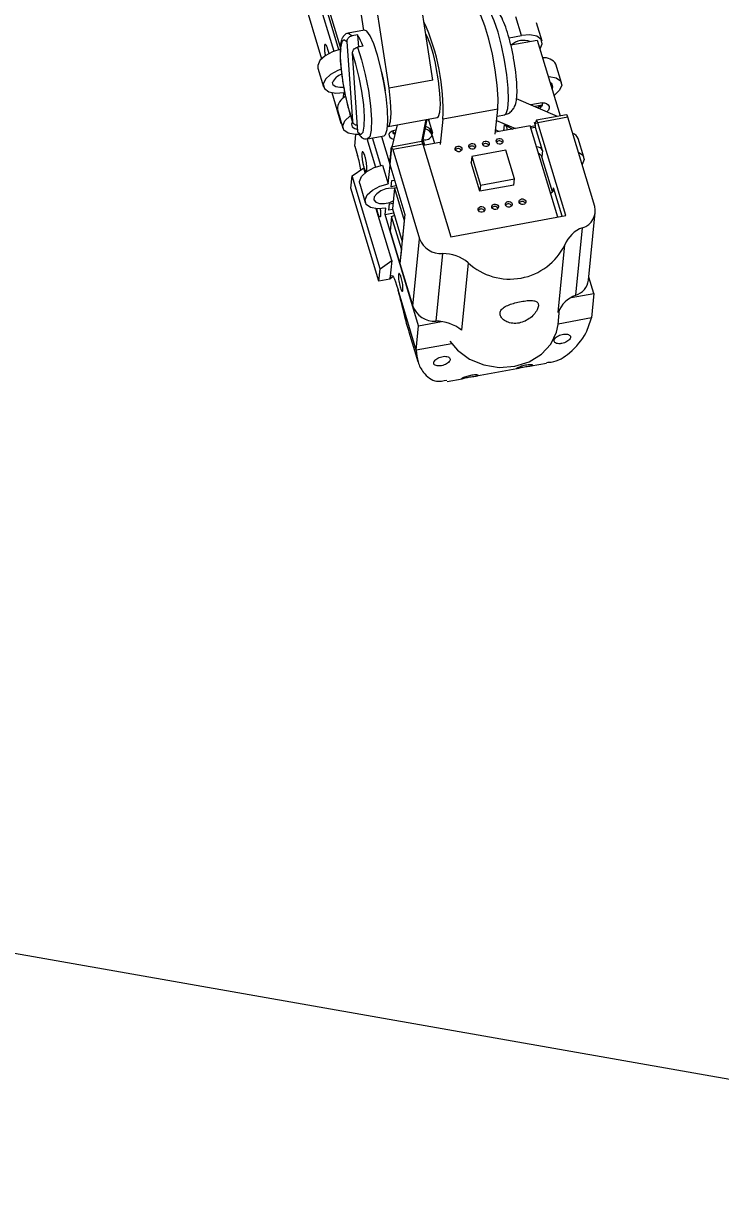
# Model space of a CAD drawing. Header units: millimetres. Extents: x 0 to 1189, y 0 to 841.
# Drawn here: x 632.59 to 644.91, y 540.17 to 560.97 of the extents above; entities that cross this region are included whole.
import ezdxf

# ---------------------------------------------------------------- set-up
doc = ezdxf.new("R2010")
doc.units = ezdxf.units.MM
doc.layers.get('0').update_dxf_attribs({"lineweight": 18})
doc.layers.add('尺寸线层', color=3, linetype='Continuous', lineweight=18)
doc.dimstyles.new('ISO-25', dxfattribs={"dimtxt": 2.5, "dimasz": 2.5, "dimexe": 1.25, "dimexo": 0.625, "dimtad": 1, "dimtxsty": 'Standard', "dimcen": 2.5, "dimdle": 5, "dimadec": 0, "dimazin": 0, "dimtfac": 1, "dimtmove": 0, "dimatfit": 3, "dimfxl": 1, "dimarcsym": 0})

# ---------------------------------------------------------------- blocks, each defined once
blk = doc.blocks.new('*X16')
at = {"layer": '尺寸线层', "linetype": 'Continuous'}
for points in [[(668.669, 617.13), (668.63, 612.994), (667.291, 613.23)], [(655.16, 540.519), (656.538, 544.419), (655.199, 544.655)]]:
    blk.add_hatch(color=0, dxfattribs=at).paths.add_polyline_path(points, flags=0)
at = {"layer": '尺寸线层', "color": 0, "linetype": 'Continuous'}
for p, q in [((666.554, 617.503), (670.638, 616.783)), ((668.669, 617.13), (655.16, 540.519)), ((625.228, 545.797), (657.13, 540.172))]:
    blk.add_line(p, q, dxfattribs=at)
at = {"layer": '尺寸线层', "color": 0, "insert": (658.421, 579.44), "char_height": 3.5, "width": 28.93855, "attachment_point": 5, "rotation": 80.0001}
blk.add_mtext('388,96', dxfattribs=at)

msp = doc.modelspace()

# ---------------------------------------------------------------- linework, layer by layer
at = {"color": 7, "linetype": 'Continuous', "lineweight": 15}
for p, q in [((639.821, 559.9657), (639.2537, 563.686)), ((639.0469, 559.8227), (638.4796, 563.5429)), ((638.2763, 562.9537), (638.5976, 560.847)), ((637.2094, 562.4888), (637.8538, 560.3461)), ((637.5822, 562.0955), (638.0688, 560.4771)), ((638.1606, 560.5047), (637.6943, 562.0553)), ((637.7313, 562.0552), (638.1953, 560.512)), ((641.3902, 560.7561), (641.2915, 561.0843)), ((641.7516, 560.6541), (641.6529, 560.9823)), ((638.614, 560.85), (638.3237, 560.7963)), ((638.4892, 560.7667), (638.3924, 560.7489)), ((638.4892, 560.7667), (638.5042, 560.5511)), ((641.1685, 560.7151), (641.3902, 560.7561)), ((637.9862, 560.4408), (637.9651, 560.511)), ((638.3017, 560.6441), (638.3993, 559.2448)), ((638.5874, 560.5664), (638.4906, 560.5486)), ((641.1995, 560.5885), (641.6678, 560.6751)), ((641.6678, 560.6751), (642.0712, 559.3335)), ((638.4976, 559.0445), (638.4, 560.4438)), ((637.7906, 560.1797), (637.8893, 559.8515)), ((638.9502, 559.9833), (638.9191, 560.1162)), ((642.0953, 559.9192), (641.9966, 560.2474)), ((639.821, 559.9657), (639.0469, 559.8227)), ((638.0338, 559.7475), (638.1964, 559.2066)), ((638.2406, 559.6493), (638.2507, 559.7495)), ((638.1343, 559.4447), (638.233, 559.1165)), ((640.9685, 559.4529), (640.001, 559.2741)), ((640.9242, 559.009), (640.9685, 559.4529)), ((642.0249, 559.3249), (641.3001, 559.6362)), ((641.7564, 559.5654), (641.5525, 559.5278)), ((641.7564, 559.5654), (641.752, 559.522)), ((638.1964, 559.2066), (638.1988, 559.2303)), ((639.0288, 559.147), (639.8996, 559.308)), ((639.6253, 558.8789), (639.7051, 559.272)), ((639.6387, 558.8542), (639.7214, 559.275)), ((639.7496, 559.2802), (639.7473, 559.2574)), ((639.7484, 559.2463), (639.8125, 559.0329)), ((639.9566, 558.8302), (640.001, 559.2741)), ((640.9485, 559.2523), (641.2808, 559.1096)), ((640.9563, 559.3304), (641.0916, 559.3554)), ((641.6432, 559.2078), (641.6464, 559.2399)), ((642.185, 559.3545), (641.6529, 559.2562)), ((642.2086, 559.3105), (641.6765, 559.2121)), ((642.6824, 557.7348), (642.2086, 559.3105)), ((638.2054, 559.2083), (638.1964, 559.2066)), ((639.1892, 559.1767), (639.0968, 558.7837)), ((639.1203, 559.0356), (639.1246, 559.079)), ((639.1246, 559.079), (639.1681, 559.0871)), ((639.8082, 558.9895), (639.8125, 559.0329)), ((641.5432, 559.1581), (640.9277, 559.0443)), ((640.9323, 559.0899), (640.995, 559.0568)), ((641.0896, 559.1783), (641.2354, 559.1012)), ((642.0284, 557.5448), (641.5432, 559.1581)), ((641.5466, 559.1468), (641.6388, 559.1639)), ((641.6355, 559.1313), (641.5557, 559.1166)), ((641.6388, 559.1639), (641.6183, 559.2197)), ((641.6355, 559.1313), (641.6388, 559.1639)), ((641.7589, 558.721), (641.6355, 559.1313)), ((642.17, 557.571), (641.6765, 559.2121)), ((638.4415, 558.7999), (638.4618, 559.0032)), ((638.654, 558.9322), (638.8054, 558.4286)), ((638.6691, 558.928), (638.9593, 558.9816)), ((638.9011, 558.4574), (638.7548, 558.9438)), ((638.9114, 558.9728), (639.0651, 558.4617)), ((639.621, 558.8806), (639.0888, 558.7822)), ((639.6446, 558.8366), (639.1124, 558.7382)), ((639.6274, 558.8767), (639.6284, 558.8817)), ((639.6284, 558.8817), (639.6274, 558.8751)), ((639.6446, 558.8366), (640.1381, 557.1954)), ((639.6479, 558.901), (639.6725, 558.8194)), ((639.652, 558.8118), (639.655, 558.8091)), ((639.9468, 558.863), (639.653, 558.8087)), ((639.6725, 558.8194), (639.6718, 558.8122)), ((642.4901, 558.6063), (642.3914, 558.9345)), ((638.4415, 558.7999), (638.4908, 558.6358)), ((639.0801, 558.7258), (639.058, 558.5041)), ((639.0912, 558.7819), (639.0607, 558.4763)), ((639.082, 558.7393), (639.0847, 558.7664)), ((639.1124, 558.7382), (639.5862, 557.1626)), ((640.5125, 558.6183), (640.5016, 558.5097)), ((641.1124, 558.7292), (640.5125, 558.6183)), ((640.5125, 558.6183), (640.6655, 558.1095)), ((641.2654, 558.2204), (641.1124, 558.7292)), ((641.7589, 558.721), (641.7481, 558.6125)), ((641.9353, 557.9898), (641.7481, 558.6125)), ((638.396, 558.2718), (638.6004, 558.4162)), ((638.6265, 558.3293), (638.6004, 558.4162)), ((638.9339, 558.4642), (639.0326, 558.136)), ((639.0326, 558.136), (639.0651, 558.4617)), ((639.0607, 558.4763), (639.3267, 557.5919)), ((640.6546, 558.001), (640.5016, 558.5097)), ((638.3743, 558.0547), (638.396, 558.2718)), ((638.8895, 556.6307), (638.396, 558.2718)), ((639.0842, 558.0821), (639.095, 558.1907)), ((639.095, 558.1907), (639.1439, 558.1997)), ((640.6655, 558.1095), (641.2654, 558.2204)), ((641.2545, 558.1119), (641.2654, 558.2204)), ((638.8678, 556.4136), (638.3743, 558.0547)), ((638.5291, 558.1319), (638.6278, 557.8036)), ((639.1742, 558.0988), (639.0842, 558.0821)), ((639.1431, 558.0577), (639.1062, 557.6886)), ((639.1843, 558.0653), (639.1431, 558.0577)), ((639.1431, 558.0577), (639.3158, 557.4833)), ((641.2545, 558.1119), (640.6546, 558.001)), ((640.6655, 558.1095), (640.6546, 558.001)), ((642.1082, 557.5596), (641.9563, 558.0646)), ((639.0428, 557.6684), (639.0537, 557.777)), ((639.0537, 557.777), (639.1162, 557.7886)), ((639.0939, 556.7751), (638.8179, 557.6927)), ((638.9783, 557.5931), (638.9892, 557.7017)), ((638.9783, 557.5931), (639.1267, 557.6205)), ((639.5705, 555.6238), (638.9783, 557.5931)), ((639.1086, 557.6806), (639.0428, 557.6684)), ((639.1062, 557.6886), (639.2789, 557.1142)), ((639.3267, 557.5919), (639.2399, 556.7233)), ((640.1381, 557.1954), (642.17, 557.571)), ((642.5741, 556.4292), (642.6934, 557.6236)), ((639.0932, 557.5583), (639.0672, 557.2977)), ((639.2659, 556.9839), (639.0932, 557.5583)), ((639.3158, 557.4833), (639.2789, 557.1142)), ((642.3502, 556.1617), (642.4695, 557.356)), ((639.0672, 557.2977), (639.2399, 556.7233)), ((639.467, 555.9682), (639.5862, 557.1626)), ((639.2659, 556.9839), (639.2399, 556.7233)), ((642.0361, 555.8583), (642.1554, 557.0526)), ((638.8895, 556.6307), (639.0939, 556.7751)), ((639.0939, 556.7751), (639.0613, 556.4493)), ((639.9926, 556.8982), (639.8733, 555.7039)), ((640.4465, 556.7368), (640.3272, 555.5424)), ((638.8678, 556.4136), (638.8895, 556.6307)), ((639.2399, 556.7233), (639.467, 555.9682)), ((639.0613, 556.4493), (638.8678, 556.4136)), ((639.1817, 556.3383), (639.2064, 556.2562)), ((642.6667, 556.1961), (642.5798, 556.4853)), ((639.5272, 555.1895), (639.2064, 556.2562)), ((642.2648, 556.1218), (642.6667, 556.1961)), ((642.6667, 556.1961), (642.6234, 555.7618)), ((642.0352, 555.6455), (642.0625, 555.9188)), ((639.5705, 555.6238), (639.9725, 555.6981)), ((639.3996, 555.5173), (639.5578, 554.9911)), ((639.5272, 555.1895), (639.5705, 555.6238)), ((640.5939, 554.7349), (641.305, 554.8664)), ((641.5615, 554.9138), (641.8332, 554.964)), ((640.0734, 554.6387), (640.3375, 554.6875))]:
    msp.add_line(p, q, dxfattribs=at)
at = {"color": 8, "linetype": 'Continuous', "lineweight": 15}
for p, q in [((641.752, 559.522), (641.6219, 559.498)), ((639.7518, 559.2807), (639.7484, 559.2463)), ((641.6183, 559.2197), (641.6449, 559.2246)), ((639.1203, 559.0356), (639.1576, 559.0425)), ((641.079, 559.0723), (641.0896, 559.1783)), ((639.6284, 558.8817), (639.6278, 558.8761)), ((639.8082, 558.9895), (639.8515, 558.8454)), ((641.9509, 558.01), (641.9563, 558.0646)), ((642.6234, 555.7618), (642.036, 555.6532)), ((640.1558, 555.3057), (639.5272, 555.1895))]:
    msp.add_line(p, q, dxfattribs=at)
at = {"color": 7, "linetype": 'Continuous', "lineweight": 15}
for points in [[(640.9685, 559.4529), (640.9738, 559.6391), (640.9587, 559.8767), (640.9243, 560.1464), (640.8736, 560.4264), (640.8106, 560.6941), (640.7403, 560.9276), (640.6686, 561.1082), (640.6012, 561.2211), (640.5435, 561.2573), (640.54, 561.2568)], [(638.3017, 560.6441), (638.2502, 560.6806), (638.2117, 560.6442), (638.1895, 560.5381), (638.1857, 560.3715), (638.2005, 560.159), (638.2327, 559.9191), (638.2794, 559.6726), (638.3366, 559.4411), (638.3993, 559.2448)], [(639.02, 559.4401), (638.9962, 559.6748), (638.9569, 559.9274), (638.9049, 560.1791), (638.8442, 560.4113), (638.7792, 560.6068), (638.7147, 560.751), (638.6556, 560.8332), (638.614, 560.85)], [(641.715, 560.5182), (641.7178, 560.5219), (641.7556, 560.6105), (641.7344, 560.6881), (641.6575, 560.7431), (641.5367, 560.7669), (641.3902, 560.7561)], [(638.1953, 560.512), (638.0456, 560.4681), (637.9153, 560.3978), (637.8244, 560.3119), (637.7866, 560.2233), (637.7906, 560.1797)], [(638.4976, 559.0445), (638.5491, 559.008), (638.5876, 559.0444), (638.6097, 559.1505), (638.6135, 559.3171), (638.5987, 559.5296), (638.5666, 559.7695), (638.5198, 560.0159), (638.4626, 560.2474), (638.4, 560.4438)], [(638.1994, 560.1599), (638.1443, 560.1399), (638.014, 560.0696), (637.9231, 559.9837), (637.8853, 559.8951), (637.9065, 559.8175), (637.9833, 559.7625), (638.1042, 559.7387), (638.2507, 559.7495)], [(639.8996, 559.308), (639.9204, 559.3225), (639.9469, 559.4018), (639.9563, 559.5426), (639.9478, 559.7325), (639.922, 559.9546), (639.8814, 560.1891)], [(638.2453, 559.8394), (638.1757, 559.8356), (638.1062, 559.8493), (638.062, 559.8809), (638.0498, 559.9255)], [(638.982, 559.776), (638.9767, 559.8225), (638.9502, 559.9833)], [(641.861, 560.0326), (641.8804, 560.032), (642.0013, 560.0081), (642.0781, 559.9532), (642.0993, 559.8755), (642.0615, 559.787), (641.9706, 559.701), (641.9624, 559.6954)], [(641.9294, 559.8051), (641.9445, 559.8469), (641.9318, 559.8935), (641.894, 559.9229)], [(639.022, 559.1467), (639.0469, 559.1583), (639.0756, 559.238), (639.0855, 559.3858), (639.0756, 559.5873), (639.0469, 559.8227)], [(638.9593, 558.9816), (638.987, 559.0031), (639.0152, 559.0913), (639.0265, 559.2407), (639.02, 559.4401)], [(641.7564, 559.5654), (641.7953, 559.566), (641.832, 559.5541), (641.861, 559.5313), (641.8778, 559.5013), (641.8799, 559.4685), (641.8669, 559.438), (641.8409, 559.4144), (641.8298, 559.4087)], [(638.5087, 559.0041), (638.4479, 559.0037), (638.3271, 559.0276), (638.2502, 559.0825), (638.2291, 559.1602), (638.2668, 559.2487), (638.3577, 559.3347), (638.3642, 559.3392)], [(638.3999, 559.2322), (638.3839, 559.1888), (638.3966, 559.1422), (638.4427, 559.1092), (638.4939, 559.0967)], [(639.7484, 559.2463), (639.7472, 559.2528), (639.7473, 559.2574)], [(641.6765, 559.2121), (641.6716, 559.2271), (641.6666, 559.2394), (641.6618, 559.2486), (641.6574, 559.2542), (641.6535, 559.2562), (641.6503, 559.2544), (641.6479, 559.2489), (641.6464, 559.2399)], [(639.1278, 558.9156), (639.0983, 558.9263), (639.0693, 558.949), (639.0525, 558.9791), (639.0504, 559.0118), (639.0634, 559.0423), (639.0894, 559.0659), (639.1246, 559.079)], [(641.6432, 559.2078), (641.6419, 559.1998), (641.64, 559.1944), (641.6374, 559.1918), (641.6343, 559.192), (641.6307, 559.195), (641.6268, 559.2007), (641.6226, 559.2091), (641.6183, 559.2197)], [(639.621, 558.8806), (639.6217, 558.8807), (639.6256, 558.8787), (639.63, 558.873), (639.6347, 558.8638), (639.6397, 558.8515), (639.6446, 558.8366)], [(640.5334, 558.7462), (640.5101, 558.7459), (640.488, 558.7531), (640.4706, 558.7667), (640.4605, 558.7847), (640.4593, 558.8044), (640.4671, 558.8227), (640.4827, 558.8369), (640.5038, 558.8447), (640.5271, 558.8451), (640.5492, 558.8379), (640.5666, 558.8242), (640.5766, 558.8062), (640.5779, 558.7865), (640.5701, 558.7682), (640.5545, 558.7541), (640.5334, 558.7462)], [(640.7753, 558.791), (640.7519, 558.7906), (640.7299, 558.7978), (640.7125, 558.8114), (640.7024, 558.8295), (640.7012, 558.8491), (640.709, 558.8674), (640.7246, 558.8816), (640.7457, 558.8894), (640.769, 558.8898), (640.7911, 558.8826), (640.8085, 558.8689), (640.8185, 558.8509), (640.8198, 558.8313), (640.812, 558.813), (640.7964, 558.7988), (640.7753, 558.791)], [(641.0172, 558.8357), (640.9938, 558.8353), (640.9718, 558.8425), (640.9544, 558.8561), (640.9443, 558.8742), (640.9431, 558.8938), (640.9509, 558.9121), (640.9665, 558.9263), (640.9876, 558.9341), (641.0109, 558.9345), (641.033, 558.9273), (641.0503, 558.9136), (641.0604, 558.8956), (641.0617, 558.876), (641.0539, 558.8577), (641.0383, 558.8435), (641.0172, 558.8357)], [(640.2915, 558.7015), (640.2682, 558.7012), (640.2461, 558.7084), (640.2287, 558.722), (640.2186, 558.74), (640.2174, 558.7597), (640.2252, 558.778), (640.2408, 558.7922), (640.2619, 558.8), (640.2852, 558.8004), (640.3073, 558.7932), (640.3247, 558.7795), (640.3348, 558.7615), (640.336, 558.7418), (640.3282, 558.7235), (640.3126, 558.7094), (640.2915, 558.7015)], [(642.3933, 558.6963), (642.3961, 558.6952), (642.4729, 558.6403), (642.4941, 558.5626), (642.459, 558.4778)], [(638.5291, 558.1319), (638.5252, 558.1755), (638.5629, 558.2641), (638.6538, 558.35), (638.7841, 558.4203), (638.9339, 558.4642)], [(638.9892, 557.7017), (638.8427, 557.6908), (638.7219, 557.7147), (638.645, 557.7696), (638.6239, 557.8473), (638.6616, 557.9358), (638.7525, 558.0218), (638.8828, 558.0921), (639.0326, 558.136)], [(639.1426, 558.0525), (639.0872, 558.0559), (638.9931, 558.0423), (638.9019, 558.0081), (638.8289, 557.9591), (638.7862, 557.9034), (638.7809, 557.8502), (638.8139, 557.8085), (638.8796, 557.7851), (638.9673, 557.784), (639.0621, 557.8053), (639.1203, 557.8298)], [(640.9365, 557.6774), (640.9132, 557.6771), (640.8911, 557.6843), (640.8737, 557.6979), (640.8637, 557.7159), (640.8624, 557.7356), (640.8702, 557.7539), (640.8858, 557.768), (640.9069, 557.7759), (640.9302, 557.7762), (640.9523, 557.769), (640.9697, 557.7554), (640.9798, 557.7374), (640.981, 557.7177), (640.9732, 557.6994), (640.9576, 557.6853), (640.9365, 557.6774)], [(641.1784, 557.7221), (641.1551, 557.7218), (641.133, 557.729), (641.1156, 557.7426), (641.1055, 557.7606), (641.1043, 557.7803), (641.1121, 557.7986), (641.1277, 557.8127), (641.1488, 557.8206), (641.1721, 557.821), (641.1942, 557.8138), (641.2116, 557.8001), (641.2217, 557.7821), (641.2229, 557.7624), (641.2151, 557.7441), (641.1995, 557.73), (641.1784, 557.7221)], [(641.4203, 557.7668), (641.397, 557.7665), (641.3749, 557.7737), (641.3575, 557.7873), (641.3474, 557.8053), (641.3462, 557.825), (641.354, 557.8433), (641.3696, 557.8575), (641.3907, 557.8653), (641.414, 557.8657), (641.4361, 557.8585), (641.4535, 557.8448), (641.4635, 557.8268), (641.4648, 557.8071), (641.457, 557.7888), (641.4414, 557.7747), (641.4203, 557.7668)], [(639.0932, 557.5583), (639.1381, 557.5715), (639.1411, 557.5727)], [(640.6946, 557.6327), (640.6713, 557.6324), (640.6492, 557.6395), (640.6319, 557.6532), (640.6218, 557.6712), (640.6205, 557.6909), (640.6283, 557.7092), (640.6439, 557.7233), (640.665, 557.7312), (640.6884, 557.7315), (640.7104, 557.7243), (640.7278, 557.7107), (640.7379, 557.6927), (640.7391, 557.673), (640.7313, 557.6547), (640.7157, 557.6406), (640.6946, 557.6327)], [(639.0613, 556.4493), (639.0675, 556.4854), (639.0771, 556.5074), (639.09, 556.5147), (639.1056, 556.5067), (639.1232, 556.484), (639.1423, 556.4473), (639.162, 556.3981), (639.1817, 556.3383)], [(640.1227, 555.3528), (640.2601, 555.189), (640.4716, 555.0345), (640.7225, 554.9317), (640.9946, 554.8879), (641.2682, 554.9063), (641.5235, 554.9856), (641.742, 555.1201), (641.9078, 555.3), (642.0091, 555.5123), (642.0352, 555.6455)]]:
    msp.add_lwpolyline(points, dxfattribs=at)
at = {"color": 8, "linetype": 'Continuous', "lineweight": 15}
for points in [[(641.1536, 559.8235), (641.1293, 560.0632), (641.0891, 560.3211), (641.036, 560.5781), (640.974, 560.8152), (640.9077, 561.0148), (640.8419, 561.162), (640.7815, 561.246), (640.739, 561.2631)], [(638.3237, 560.7963), (638.3328, 560.7967), (638.3924, 560.7489)], [(638.4906, 560.5486), (638.5623, 560.3288), (638.6279, 560.0669), (638.6817, 559.7865), (638.7186, 559.5129), (638.7355, 559.2709), (638.7308, 559.0824), (638.7048, 558.9644), (638.6686, 558.9279)], [(641.0916, 559.3554), (641.1198, 559.3773), (641.1486, 559.4674), (641.1602, 559.6199), (641.1536, 559.8235)]]:
    msp.add_lwpolyline(points, dxfattribs=at)
at = {"color": 7, "linetype": 'Continuous', "lineweight": 15}
for centre, radius, start, end in [((636.1541, 559.4175), 3.8495, 357.86461, 24.27781), ((637.738, 560.274), 0.8983, 18.99644, 33.26286), ((637.6316, 559.829), 2.2784, 9.09191, 25.13822), ((641.4316, 560.3245), 0.3465, 71.06758, 129.8738), ((641.7919, 560.1231), 0.2396, 31.26664, 97.08765), ((638.2768, 559.8359), 0.2441, 105.97515, 158.46389), ((638.3828, 559.4504), 0.2485, 114.92915, 181.29429), ((642.0581, 559.2708), 0.1557, 14.75192, 29.81862), ((639.635, 558.9724), 0.1875, 18.82872, 70.79065), ((641.0576, 559.1045), 0.0804, 344.18041, 66.56857), ((642.2449, 558.874), 0.1585, 22.43531, 71.72305), ((639.633, 558.5821), 0.2405, 80.5611, 86.20783), ((640.7547, 558.7823), 0.0645, 27.95823, 140.63673), ((640.9966, 558.8269), 0.0645, 27.98977, 140.60519), ((636.5242, 558.06), 2.0492, 8.96745, 16.31953), ((639.0254, 558.7229), 0.0883, 9.97506, 41.8649), ((640.2709, 558.6929), 0.0645, 27.95823, 140.63673), ((640.5128, 558.7375), 0.0645, 27.98646, 140.60849), ((641.6621, 558.6835), 0.1038, 21.19612, 94.02723), ((641.6585, 558.5814), 0.0948, 19.12416, 70.74715), ((639.1286, 558.4971), 0.071, 174.28997, 196.99023), ((641.8792, 558.0455), 0.0794, 285.76879, 13.92033), ((641.1578, 557.7134), 0.0645, 27.99067, 140.6046), ((641.3997, 557.7581), 0.0645, 27.96243, 140.63284), ((640.674, 557.624), 0.0645, 27.98836, 140.6066), ((640.9159, 557.6687), 0.0645, 27.96243, 140.63284), ((642.3794, 557.6559), 0.3132, 286.73222, 14.59234), ((642.6374, 556.8678), 0.5163, 108.97983, 159.02738), ((639.9698, 557.3077), 0.4101, 200.72397, 273.17927), ((641.1831, 557.5323), 1.0842, 227.20559, 333.73853), ((640.006, 556.217), 0.6814, 49.71729, 91.12678), ((642.2471, 556.4755), 0.3303, 288.19049, 351.95446), ((642.5181, 555.6736), 0.5162, 108.97473, 159.03248), ((639.8506, 556.1134), 0.4101, 200.72361, 273.17727), ((639.8867, 555.0228), 0.6812, 49.71311, 91.13097)]:
    msp.add_arc(centre, radius, start, end, dxfattribs=at)
at = {"color": 8, "linetype": 'Continuous', "lineweight": 15}
for centre, radius, start, end in [((639.6302, 558.9287), 0.1881, 18.86109, 71.94765), ((639.6855, 559.0488), 0.1362, 255.33585, 334.20892)]:
    msp.add_arc(centre, radius, start, end, dxfattribs=at)
for centre, major_axis, ratio, start_param, end_param in [((641.7767, 559.44), (0.1971, 0.0949), 0.3876882, 1.5096121, 1.9409666), ((641.7767, 559.44), (0.094, 0.1461), 0.3959412, 1.2447658, 1.6824168), ((639.1449, 558.9535), (-0.0853, 0.1209), 0.2198143, 4.9757757, 5.2938399), ((639.1449, 558.9535), (0.1892, -0.0348), 0.4047727, 1.5926901, 1.7756068)]:
    msp.add_ellipse(centre, major_axis=major_axis, ratio=ratio, start_param=start_param, end_param=end_param, dxfattribs=at)
at = {"color": 7, "linetype": 'Continuous', "lineweight": 15}
for points, knots in [([(641.3039, 559.9376), (641.3011, 559.9731), (641.2927, 560.0772), (641.2668, 560.2676), (641.2237, 560.4979), (641.1704, 560.7169), (641.1103, 560.9109), (641.0456, 561.0646), (640.9837, 561.1692), (640.8935, 561.2447), (640.8007, 561.2743), (640.7543, 561.2619), (640.7404, 561.2581)], [0, 0, 0, 0, 0.1012488, 0.2966604, 0.4904495, 0.6843752, 0.8801641, 1.0822592, 1.2769722, 1.4121481, 1.5104778, 1.5524959, 1.5524959, 1.5524959, 1.5524959]), ([(638.3259, 560.7916), (638.318, 560.7917), (638.2851, 560.7923), (638.24, 560.748), (638.208, 560.6893), (638.1877, 560.6012), (638.1787, 560.4608), (638.1865, 560.2658), (638.2109, 560.0403), (638.2492, 559.8042), (638.2986, 559.5728), (638.3541, 559.3644), (638.3931, 559.255), (638.4117, 559.2029)], [0, 0, 0, 0, 0.029305, 0.1222033, 0.2205173, 0.3673411, 0.5554799, 0.7529527, 0.9434308, 1.1319085, 1.3199659, 1.5083825, 1.679728, 1.679728, 1.679728, 1.679728]), ([(638.3924, 560.7489), (638.3828, 560.7463), (638.3626, 560.741), (638.3354, 560.7227), (638.3143, 560.6979), (638.3022, 560.6703), (638.3019, 560.6523), (638.3017, 560.6441)], [0, 0, 0, 0, 0.02837649, 0.05964733, 0.09126695, 0.12354574, 0.15074811, 0.15074811, 0.15074811, 0.15074811]), ([(637.9651, 560.511), (637.9595, 560.5282), (637.9481, 560.5627), (637.9315, 560.5931), (637.9175, 560.6029), (637.9077, 560.5898), (637.903, 560.5557), (637.9043, 560.5043), (637.9099, 560.4492), (637.9165, 560.4131), (637.9191, 560.3992)], [0, 0, 0, 0, 0.04038625, 0.08077256, 0.12116023, 0.16154887, 0.20193131, 0.24232288, 0.28271008, 0.30807011, 0.30807011, 0.30807011, 0.30807011]), ([(638.4, 560.4438), (638.3999, 560.4444), (638.3992, 560.455), (638.4024, 560.4765), (638.418, 560.506), (638.4429, 560.5298), (638.4687, 560.5435), (638.4851, 560.5473), (638.4906, 560.5486)], [0, 0, 0, 0, 0.00197677, 0.0358293, 0.06942521, 0.10233339, 0.13442757, 0.15079873, 0.15079873, 0.15079873, 0.15079873]), ([(641.09, 559.3604), (641.1076, 559.3628), (641.1554, 559.3693), (641.2162, 559.4182), (641.2635, 559.4846), (641.292, 559.5651), (641.3086, 559.6725), (641.3118, 559.8018), (641.306, 559.9029), (641.3039, 559.9376)], [0, 0, 0, 0, 0.04460384, 0.12098798, 0.19445167, 0.28703735, 0.41989068, 0.5903841, 0.67967437, 0.67967437, 0.67967437, 0.67967437]), ([(638.3993, 559.2448), (638.4009, 559.2356), (638.4043, 559.2166), (638.4225, 559.1933), (638.446, 559.1799), (638.4687, 559.1737), (638.4821, 559.1748), (638.4884, 559.1753)], [0, 0, 0, 0, 0.02891253, 0.05993819, 0.09035602, 0.10932415, 0.12650233, 0.12650233, 0.12650233, 0.12650233]), ([(642.1818, 559.3528), (642.1827, 559.3533), (642.1866, 559.3554), (642.1904, 559.3513), (642.1932, 559.3482)], [0, 0, 0, 0, 0.003381231, 0.013620056, 0.013620056, 0.013620056, 0.013620056]), ([(638.5045, 559.0157), (638.5172, 558.9996), (638.5438, 558.9657), (638.598, 558.924), (638.6479, 558.9303), (638.6669, 558.9327)], [0, 0, 0, 0, 0.07078725, 0.1480382, 0.19543763, 0.19543763, 0.19543763, 0.19543763]), ([(638.621, 558.6225), (638.6258, 558.6048), (638.6356, 558.5694), (638.6472, 558.5083), (638.6549, 558.4499), (638.6575, 558.3997), (638.655, 558.3637), (638.6475, 558.3458), (638.636, 558.3481), (638.6216, 558.3703), (638.6061, 558.4099), (638.5911, 558.4624), (638.5784, 558.522), (638.5694, 558.5819), (638.5651, 558.6354), (638.566, 558.6763), (638.572, 558.7002), (638.5825, 558.7043), (638.5961, 558.6881), (638.6096, 558.6582), (638.6178, 558.6324), (638.621, 558.6225)], [0, 0, 0, 0, 0.0402348, 0.0804645, 0.12069459, 0.16092069, 0.20114727, 0.24137527, 0.28160617, 0.3218336, 0.36206573, 0.40229365, 0.44251977, 0.48275333, 0.52298293, 0.56320983, 0.60343798, 0.64366959, 0.68389594, 0.72412799, 0.74930257, 0.74930257, 0.74930257, 0.74930257]), ([(639.082, 558.7393), (639.0812, 558.7338), (639.0802, 558.7263), (639.0803, 558.7259), (639.0804, 558.7258)], [0, 0, 0, 0, 0.009939654, 0.013593469, 0.013593469, 0.013593469, 0.013593469]), ([(639.0912, 558.7819), (639.0896, 558.782), (639.0863, 558.7824), (639.0853, 558.7718), (639.0847, 558.7664)], [0, 0, 0, 0, 0.009235824, 0.018699916, 0.018699916, 0.018699916, 0.018699916]), ([(638.8883, 557.6944), (638.89, 557.6843), (638.8948, 557.6564), (638.8984, 557.6144), (638.8986, 557.5754), (638.8941, 557.551), (638.8856, 557.5438), (638.8739, 557.5548), (638.8604, 557.5825), (638.8468, 557.624), (638.8366, 557.6632), (638.8325, 557.6868), (638.8314, 557.6928)], [0, 0, 0, 0, 0.02006187, 0.05502983, 0.08999725, 0.12496825, 0.15993719, 0.19490628, 0.22987272, 0.26484402, 0.29981507, 0.31152805, 0.31152805, 0.31152805, 0.31152805]), ([(639.2614, 556.4782), (639.2658, 556.4624), (639.2745, 556.431), (639.2848, 556.3767), (639.2916, 556.3248), (639.2939, 556.2802), (639.2917, 556.2481), (639.285, 556.2322), (639.2748, 556.2343), (639.262, 556.254), (639.2482, 556.2892), (639.2349, 556.3359), (639.2236, 556.3889), (639.2156, 556.4421), (639.2118, 556.4896), (639.2126, 556.526), (639.2179, 556.5473), (639.2272, 556.5509), (639.2393, 556.5365), (639.2513, 556.5099), (639.2586, 556.487), (639.2614, 556.4782)], [0, 0, 0, 0, 0.03575785, 0.0715214, 0.10727885, 0.14303995, 0.17879635, 0.21455133, 0.25031163, 0.28607148, 0.32182861, 0.35759111, 0.39334709, 0.42910805, 0.46486736, 0.50062836, 0.53638364, 0.57214553, 0.60790382, 0.64366, 0.66604209, 0.66604209, 0.66604209, 0.66604209]), ([(639.1181, 556.4868), (639.1041, 556.4789), (639.0854, 556.4684), (639.0662, 556.4532), (639.0613, 556.4493)], [0, 0, 0, 0, 0.050753493, 0.06805363, 0.06805363, 0.06805363, 0.06805363]), ([(639.4014, 555.5178), (639.3934, 555.5428), (639.3573, 555.6563), (639.3001, 555.8999), (639.2431, 556.1235), (639.2116, 556.2375), (639.2064, 556.2562)], [0, 0, 0, 0, 0.0860673, 0.39148324, 0.70260783, 0.76382177, 0.76382177, 0.76382177, 0.76382177]), ([(641.3826, 556.0517), (641.3452, 556.044), (641.2705, 556.0285), (641.1641, 555.9943), (641.0763, 555.9513), (641.0191, 555.8969), (641.0028, 555.8339), (641.027, 555.7699), (641.0863, 555.7126), (641.1764, 555.6718), (641.2872, 555.6597), (641.4013, 555.6811), (641.5056, 555.731), (641.5935, 555.8019), (641.6578, 555.8839), (641.6902, 555.9612), (641.6878, 556.0196), (641.6535, 556.0558), (641.5888, 556.0715), (641.4962, 556.07), (641.4201, 556.0578), (641.3826, 556.0517)], [0, 0, 0, 0, 0.0886976, 0.1772868, 0.2687755, 0.3630057, 0.4538782, 0.5404082, 0.6284184, 0.7212576, 0.8150514, 0.9045878, 0.9914148, 1.0806169, 1.1740709, 1.2673532, 1.355621, 1.4420843, 1.5324963, 1.626633, 1.7180603, 1.7180603, 1.7180603, 1.7180603]), ([(641.8313, 554.9762), (641.8585, 554.9773), (642.0162, 554.9838), (642.2928, 555.1647), (642.5338, 555.4595), (642.5968, 555.6721), (642.6234, 555.7618)], [0, 0, 0, 0, 0.0691724, 0.3996664, 0.8560759, 1.1885144, 1.1885144, 1.1885144, 1.1885144]), ([(642.1007, 555.3097), (642.1168, 555.3135), (642.1491, 555.3211), (642.1934, 555.3423), (642.2287, 555.3681), (642.2513, 555.3969), (642.2581, 555.4255), (642.2477, 555.4505), (642.2209, 555.4685), (642.1812, 555.4773), (642.134, 555.4759), (642.085, 555.465), (642.0392, 555.4462), (642.0009, 555.4214), (641.974, 555.3928), (641.962, 555.3636), (641.967, 555.3372), (641.9889, 555.317), (642.0249, 555.3058), (642.0646, 555.3042), (642.0908, 555.3082), (642.1007, 555.3097)], [0, 0, 0, 0, 0.03806919, 0.07612381, 0.11455308, 0.15383078, 0.19401395, 0.23474875, 0.27537, 0.31522055, 0.35401171, 0.39197551, 0.42970908, 0.46788232, 0.50695555, 0.54702818, 0.58773015, 0.62840189, 0.66839262, 0.70741927, 0.73104584, 0.73104584, 0.73104584, 0.73104584]), ([(639.5272, 555.1895), (639.534, 555.1191), (639.5477, 554.9766), (639.6573, 554.7734), (639.8457, 554.6131), (640.0068, 554.6489), (640.0688, 554.6626)], [0, 0, 0, 0, 0.20843801, 0.42212345, 0.70662111, 0.88451216, 0.88451216, 0.88451216, 0.88451216]), ([(639.972, 554.9162), (639.9882, 554.9201), (640.0205, 554.9277), (640.0648, 554.9489), (640.1001, 554.9747), (640.1226, 555.0035), (640.1295, 555.0321), (640.119, 555.0571), (640.0922, 555.0751), (640.0526, 555.0838), (640.0054, 555.0824), (639.9564, 555.0716), (639.9105, 555.0528), (639.8722, 555.0279), (639.8454, 554.9994), (639.8334, 554.9702), (639.8384, 554.9438), (639.8603, 554.9236), (639.8963, 554.9124), (639.936, 554.9108), (639.9622, 554.9147), (639.972, 554.9162)], [0, 0, 0, 0, 0.03806926, 0.07612756, 0.1145521, 0.15383805, 0.19401733, 0.23475205, 0.27537323, 0.31522511, 0.35401619, 0.39197796, 0.42971223, 0.4678854, 0.5069636, 0.54703109, 0.58773298, 0.62840083, 0.66839665, 0.70742297, 0.73104714, 0.73104714, 0.73104714, 0.73104714]), ([(641.2985, 554.8654), (641.3024, 554.866), (641.3102, 554.8673), (641.3411, 554.8753), (641.3783, 554.8841), (641.4059, 554.8894), (641.4174, 554.8917)], [0, 0, 0, 0, 0.03333963, 0.06583495, 0.09824917, 0.12183704, 0.12183704, 0.12183704, 0.12183704]), ([(641.4174, 554.8917), (641.4341, 554.8945), (641.4673, 554.9003), (641.5156, 554.9069), (641.5554, 554.9124), (641.5825, 554.9178), (641.594, 554.9234), (641.5887, 554.9291), (641.5664, 554.9333), (641.5291, 554.9338), (641.4825, 554.9289), (641.4342, 554.9191), (641.3887, 554.906), (641.348, 554.8913), (641.3166, 554.8776), (641.2982, 554.8683), (641.2989, 554.8671), (641.2991, 554.8667)], [0, 0, 0, 0, 0.03276762, 0.06553507, 0.09822833, 0.13077575, 0.16352552, 0.19723292, 0.23222099, 0.26743381, 0.30089723, 0.33205994, 0.36249752, 0.39418572, 0.42804951, 0.46332219, 0.48479522, 0.48479522, 0.48479522, 0.48479522]), ([(640.3309, 554.6866), (640.3349, 554.6872), (640.3426, 554.6884), (640.3735, 554.6965), (640.4108, 554.7053), (640.4383, 554.7106), (640.4499, 554.7128)], [0, 0, 0, 0, 0.03333985, 0.06583679, 0.0982501, 0.12183706, 0.12183706, 0.12183706, 0.12183706]), ([(640.6223, 554.7459), (640.6218, 554.7473), (640.6206, 554.7506), (640.5985, 554.7545), (640.5616, 554.7549), (640.515, 554.7501), (640.4667, 554.7402), (640.4211, 554.7272), (640.3805, 554.7125), (640.349, 554.6988), (640.3307, 554.6895), (640.3313, 554.6883), (640.3316, 554.6878)], [0, 0, 0, 0, 0.02465157, 0.05877156, 0.0931142, 0.12575066, 0.15614143, 0.18582682, 0.21673348, 0.24975643, 0.28416159, 0.30510013, 0.30510013, 0.30510013, 0.30510013]), ([(640.4499, 554.7128), (640.4665, 554.7157), (640.4997, 554.7215), (640.5481, 554.728), (640.5876, 554.7336), (640.6156, 554.7389), (640.6209, 554.7427), (640.6236, 554.7445)], [0, 0, 0, 0, 0.03550469, 0.07100986, 0.10643498, 0.1416987, 0.17718768, 0.17718768, 0.17718768, 0.17718768])]:
    msp.add_open_spline(points, degree=3, knots=knots, dxfattribs=at)

# ---------------------------------------------------------------- dimensions: what is measured, and where the dimension line sits
at = {"layer": '尺寸线层'}
dim = msp.add_linear_dim(base=(655.1602, 540.5189), p1=(666.5541, 617.5027), p2=(625.2283, 545.7966), angle=80.00005, dimstyle='ISO-25', override={"dimtxt": 3.5, "dimasz": 4.08, "dimexe": 2, "dimexo": 0, "dimgap": 1.524, "dimlfac": 5, "dimzin": 0, "dimsah": 1, "dimdle": 8.16, "dimadec": 2, "dimtfill": 1, "dimtolj": 1, "dimtzin": 8}, dxfattribs=at)
dim.commit()
dim.dimension.update_dxf_attribs({"geometry": '*X16', "text_midpoint": (658.4206, 579.4404)})

doc.saveas('drawing.dxf')
